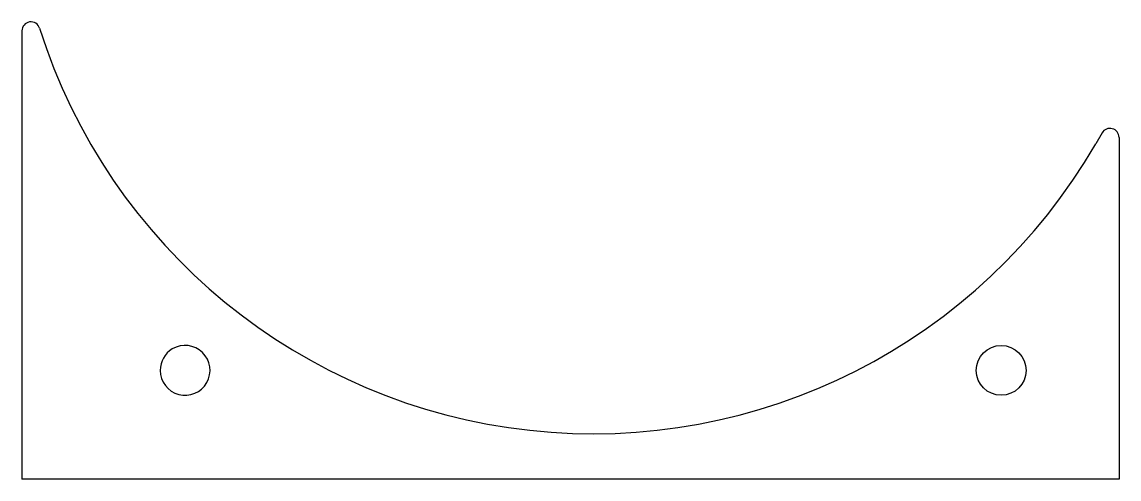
# Model space of a CAD drawing. Extents: x 175 to 296, y 231 to 282.
import ezdxf

# ---------------------------------------------------------------- set-up
doc = ezdxf.new("R2010")
doc.units = 0
doc.layers.get('0').update_dxf_attribs({"linetype": 'CONTINUOUS'})

msp = doc.modelspace()

# ---------------------------------------------------------------- linework, layer by layer
at = {"color": 7, "linetype": 'CONTINUOUS'}
for p, q in [((174.79, 280.66), (174.79, 231.18)), ((293.93, 269.4), (293.22, 268.18)), ((295.79, 268.9), (295.79, 231.18)), ((295.79, 231.18), (174.79, 231.18))]:
    msp.add_line(p, q, dxfattribs=at)
msp.add_circle((282.79, 243.18), 2.75, dxfattribs=at)
for centre, radius, start, end in [((175.79, 280.66), 1, 17.4754, 180), ((237.79, 300.18), 64, 197.4754, 330), ((294.79, 268.9), 1, 0, 150), ((192.79, 243.18), 2.75, 180, 120.8246), ((192.79, 243.18), 2.75, 120.8246, 180)]:
    msp.add_arc(centre, radius, start, end, dxfattribs=at)

doc.saveas('drawing.dxf')
